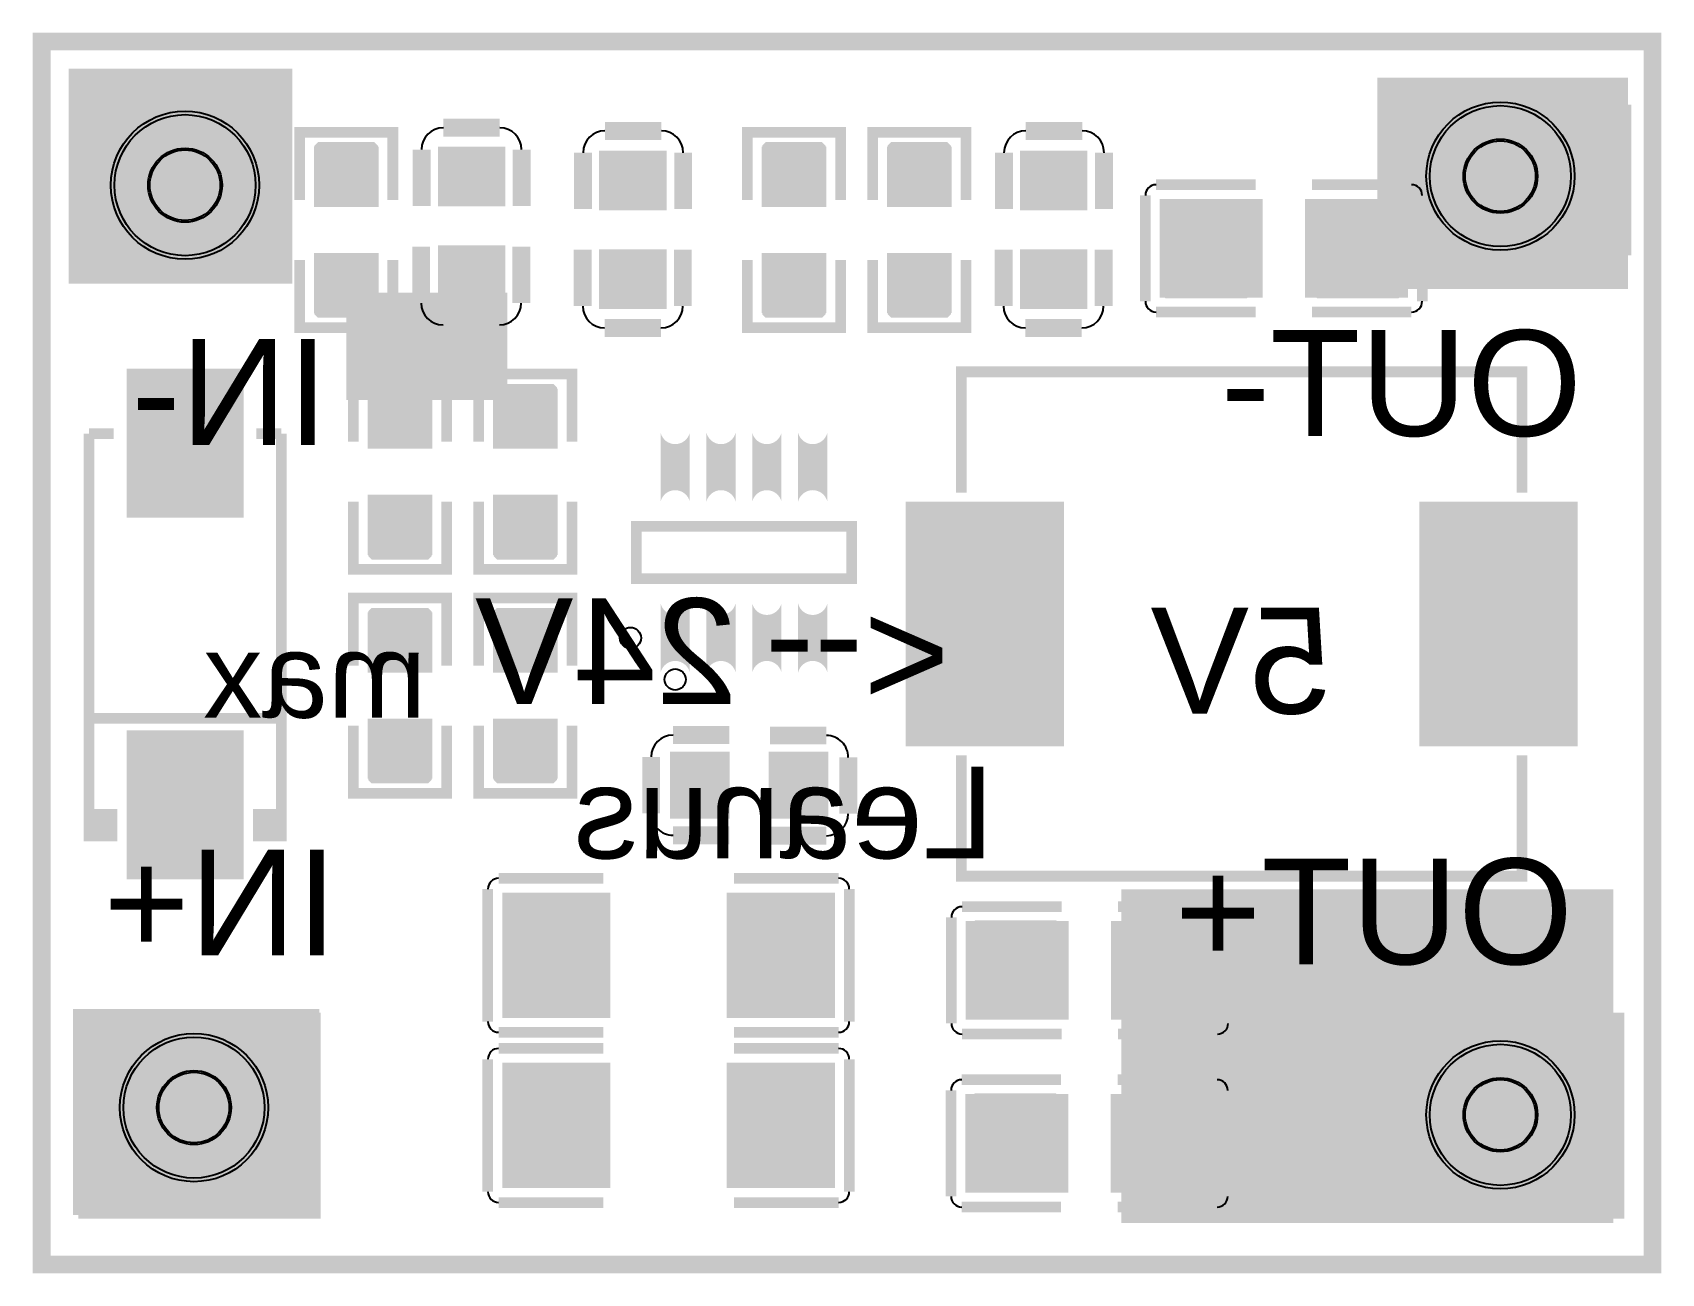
# Model space of a CAD drawing. Header units: millimetres. Extents: x -0.5 to 22.6, y -0.6 to 17.
import ezdxf

# ---------------------------------------------------------------- set-up
doc = ezdxf.new("R2010")
doc.units = ezdxf.units.MM
for name, color, linetype, true_color in [('BoardOutLine', 7, 'Continuous', 0xff00ff), ('BottomSolderMaskLayer', 7, 'Continuous', 0xaa00ff), ('Document', 7, 'Continuous', 0xffffff), ('Multi-Layer', 7, 'Continuous', 0xc0c0c0), ('TopLayer', 7, 'Continuous', 0xff0000), ('TopPasteMaskLayer', 7, 'Continuous', 0x808080), ('TopSilkLayer', 7, 'Continuous', 0xffcc00), ('TopSolderMaskLayer', 7, 'Continuous', 0x800080)]:
    doc.layers.add(name, color=color, linetype=linetype, true_color=true_color)
doc.styles.get("Standard").update_dxf_attribs({"font": 'arial.ttf'})

msp = doc.modelspace()

# ---------------------------------------------------------------- hatches: boundary and pattern name
at = {"layer": 'BottomLayer'}
for points in [[(14.931, 4.875), (21.907, 4.875), (21.907, 0.139), (14.931, 0.139), (14.931, 4.875)], [(0.063, 3.175), (3.556, 3.175), (3.556, 0.254), (0.063, 0.254), (0.063, 3.175)]]:
    msp.add_hatch(color=256, dxfattribs=at).paths.add_polyline_path(points)
at = {"layer": 'BottomSolderMaskLayer'}
for points in [[(0, 16.51), (3.175, 16.51), (3.175, 13.462), (0, 13.462), (0, 16.51)], [(18.56, 16.384), (22.119, 16.384), (22.119, 13.388), (18.56, 13.388), (18.56, 16.384)], [(19.256, 14.987, 1), (21.358, 14.987, 1)], [(0.6, 14.859, 1), (2.702, 14.859, 1)], [(0.136, 3.124), (3.576, 3.124), (3.576, 0.203), (0.136, 0.203), (0.136, 3.124)], [(18.382, 3.124), (22.065, 3.124), (22.065, 0.203), (18.382, 0.203), (18.382, 3.124)], [(0.727, 1.778, 1), (2.829, 1.778, 1)], [(19.256, 1.675, 1), (21.358, 1.675, 1)]]:
    msp.add_hatch(color=256, dxfattribs=at).paths.add_polyline_path(points)
at = {"layer": 'Document'}
for points in [[(1.748, 11.068), (1.554, 11.068), (1.554, 10.295), (1.748, 10.295)], [(2.295, 10.778), (1.007, 10.778), (1.007, 10.585), (2.295, 10.585)], [(1.748, 6.204), (1.554, 6.204), (1.554, 6.977), (1.748, 6.977)]]:
    msp.add_hatch(color=256, dxfattribs=at).paths.add_polyline_path(points)
at = {"layer": 'TopLayer'}
for points in [[(19.776, 16), (22.062, 16), (22.062, 13.968), (19.776, 13.968), (19.776, 16)], [(0.128, 15.872), (2.287, 15.872), (2.287, 13.84), (0.128, 13.84), (0.128, 15.872)], [(4.369, 14.574), (3.505, 14.574), (3.505, 15.38), (4.369, 15.38)], [(5.265, 14.583), (5.265, 15.383), (6.165, 15.383), (6.165, 14.583)], [(8.451, 15.324), (8.451, 14.524), (7.551, 14.524), (7.551, 15.324)], [(9.855, 14.574), (10.719, 14.574), (10.719, 15.38), (9.855, 15.38)], [(12.497, 14.574), (11.633, 14.574), (11.633, 15.38), (12.497, 15.38)], [(14.42, 15.324), (14.42, 14.524), (13.52, 14.524), (13.52, 15.324)], [(16.91, 14.638), (16.91, 13.288), (15.5, 13.288), (15.5, 14.638)], [(17.56, 14.638), (17.56, 13.288), (18.97, 13.288), (18.97, 14.638)], [(4.369, 13.874), (3.505, 13.874), (3.505, 13.068), (4.369, 13.068)], [(5.265, 13.183), (5.265, 13.983), (6.165, 13.983), (6.165, 13.183)], [(8.451, 13.924), (8.451, 13.124), (7.551, 13.124), (7.551, 13.924)], [(9.855, 13.874), (10.719, 13.874), (10.719, 13.068), (9.855, 13.068)], [(12.497, 13.874), (11.633, 13.874), (11.633, 13.068), (12.497, 13.068)], [(14.42, 13.924), (14.42, 13.124), (13.52, 13.124), (13.52, 13.924)], [(3.937, 13.335), (6.223, 13.335), (6.223, 11.811), (3.937, 11.811), (3.937, 13.335)], [(0.841, 12.225), (2.461, 12.225), (2.461, 10.178), (0.841, 10.178)], [(5.131, 11.145), (4.267, 11.145), (4.267, 11.951), (5.131, 11.951)], [(6.909, 11.145), (6.045, 11.145), (6.045, 11.951), (6.909, 11.951)], [(8.785, 11.289, -0.785398), (8.421, 11.289), (8.421, 10.431, -0.785398), (8.785, 10.431)], [(9.435, 11.289, -0.785398), (9.071, 11.289), (9.071, 10.431, -0.785398), (9.435, 10.431)], [(10.085, 11.289, -0.785398), (9.721, 11.289), (9.721, 10.431, -0.785398), (10.085, 10.431)], [(10.735, 11.289, -0.785398), (10.371, 11.289), (10.371, 10.431, -0.785398), (10.735, 10.431)], [(5.131, 10.445), (4.267, 10.445), (4.267, 9.639), (5.131, 9.639)], [(6.909, 10.445), (6.045, 10.445), (6.045, 9.639), (6.909, 9.639)], [(14.091, 10.346), (14.091, 6.926), (11.897, 6.926), (11.897, 10.346)], [(19.183, 10.346), (19.183, 6.926), (21.377, 6.926), (21.377, 10.346)], [(8.785, 8.867, -0.785398), (8.421, 8.867), (8.421, 8.009, -0.785398), (8.785, 8.009)], [(9.435, 8.867, -0.785398), (9.071, 8.867), (9.071, 8.009, -0.785398), (9.435, 8.009)], [(10.085, 8.867, -0.785398), (9.721, 8.867), (9.721, 8.009, -0.785398), (10.085, 8.009)], [(10.735, 8.867, -0.785398), (10.371, 8.867), (10.371, 8.009, -0.785398), (10.735, 8.009)], [(4.267, 7.97), (5.131, 7.97), (5.131, 8.776), (4.267, 8.776)], [(6.909, 7.97), (6.045, 7.97), (6.045, 8.776), (6.909, 8.776)], [(4.267, 7.27), (5.131, 7.27), (5.131, 6.464), (4.267, 6.464)], [(6.909, 7.27), (6.045, 7.27), (6.045, 6.464), (6.909, 6.464)], [(0.841, 5.047), (2.461, 5.047), (2.461, 7.094), (0.841, 7.094)], [(9.352, 5.9), (8.552, 5.9), (8.552, 6.8), (9.352, 6.8)], [(10.752, 5.9), (9.952, 5.9), (9.952, 6.8), (10.752, 6.8)], [(7.659, 4.801), (7.659, 3.073), (6.174, 3.073), (6.174, 4.801)], [(9.359, 4.801), (9.359, 3.073), (10.844, 3.073), (10.844, 4.801)], [(14.158, 3.048), (14.158, 4.398), (12.748, 4.398), (12.748, 3.048)], [(14.808, 3.048), (14.808, 4.398), (16.218, 4.398), (16.218, 3.048)], [(0.192, 2.88), (2.176, 2.88), (2.176, 0.64), (0.192, 0.64), (0.192, 2.88)], [(19.712, 2.688), (21.998, 2.688), (21.998, 0.656), (19.712, 0.656), (19.712, 2.688)], [(7.659, 2.388), (7.659, 0.66), (6.174, 0.66), (6.174, 2.388)], [(9.359, 2.388), (9.359, 0.66), (10.844, 0.66), (10.844, 2.388)], [(14.153, 0.595), (14.153, 1.945), (12.743, 1.945), (12.743, 0.595)], [(14.803, 0.595), (14.803, 1.945), (16.213, 1.945), (16.213, 0.595)]]:
    msp.add_hatch(color=256, dxfattribs=at).paths.add_polyline_path(points)
at = {"layer": 'TopPasteMaskLayer'}
for points in [[(3.487, 15.419), (3.487, 14.619), (3.537, 14.569), (3.765, 14.569), (3.765, 14.939), (4.095, 14.939), (4.095, 14.569), (4.337, 14.569), (4.387, 14.619), (4.387, 15.419), (4.337, 15.469), (3.537, 15.469)], [(5.265, 14.583), (5.265, 15.383), (6.165, 15.383), (6.165, 14.583)], [(8.451, 15.324), (8.451, 14.524), (7.551, 14.524), (7.551, 15.324)], [(10.687, 14.579), (10.459, 14.579), (10.459, 14.959), (10.129, 14.959), (10.129, 14.579), (9.887, 14.579), (9.837, 14.629), (9.837, 15.419), (9.887, 15.469), (10.687, 15.469), (10.737, 15.419), (10.737, 14.629)], [(11.615, 15.419), (11.615, 14.619), (11.665, 14.569), (11.893, 14.569), (11.893, 14.939), (12.223, 14.939), (12.223, 14.569), (12.465, 14.569), (12.515, 14.619), (12.515, 15.419), (12.465, 15.469), (11.665, 15.469)], [(14.42, 15.324), (14.42, 14.524), (13.52, 14.524), (13.52, 15.324)], [(16.76, 14.583), (16.76, 14.163), (16.315, 14.163), (16.315, 13.713), (16.755, 13.713), (16.76, 13.303), (16.71, 13.253), (15.56, 13.253), (15.51, 13.303), (15.51, 14.583), (15.56, 14.633), (16.71, 14.633)], [(18.91, 14.583), (18.91, 13.303), (18.86, 13.253), (17.71, 13.253), (17.66, 13.303), (17.655, 13.713), (18.105, 13.713), (18.105, 14.163), (17.665, 14.163), (17.66, 14.583), (17.71, 14.633), (18.86, 14.633)], [(3.537, 13.869), (3.765, 13.869), (3.765, 13.489), (4.095, 13.489), (4.095, 13.869), (4.337, 13.869), (4.387, 13.819), (4.387, 13.029), (4.337, 12.979), (3.537, 12.979), (3.487, 13.029), (3.487, 13.819)], [(5.265, 13.183), (5.265, 13.983), (6.165, 13.983), (6.165, 13.183)], [(8.451, 13.924), (8.451, 13.124), (7.551, 13.124), (7.551, 13.924)], [(10.737, 13.029), (10.737, 13.829), (10.687, 13.879), (10.459, 13.879), (10.459, 13.509), (10.129, 13.509), (10.129, 13.879), (9.887, 13.879), (9.837, 13.829), (9.837, 13.029), (9.887, 12.979), (10.687, 12.979)], [(11.665, 13.869), (11.893, 13.869), (11.893, 13.489), (12.223, 13.489), (12.223, 13.869), (12.465, 13.869), (12.515, 13.819), (12.515, 13.029), (12.465, 12.979), (11.665, 12.979), (11.615, 13.029), (11.615, 13.819)], [(14.42, 13.924), (14.42, 13.124), (13.52, 13.124), (13.52, 13.924)], [(0.841, 12.225), (2.461, 12.225), (2.461, 10.178), (0.841, 10.178)], [(4.249, 11.99), (4.249, 11.19), (4.299, 11.14), (4.527, 11.14), (4.527, 11.51), (4.857, 11.51), (4.857, 11.14), (5.099, 11.14), (5.149, 11.19), (5.149, 11.99), (5.099, 12.04), (4.299, 12.04)], [(6.027, 11.99), (6.027, 11.19), (6.077, 11.14), (6.305, 11.14), (6.305, 11.51), (6.635, 11.51), (6.635, 11.14), (6.877, 11.14), (6.927, 11.19), (6.927, 11.99), (6.877, 12.04), (6.077, 12.04)], [(8.785, 11.289, -0.785398), (8.421, 11.289), (8.421, 10.431, -0.785398), (8.785, 10.431)], [(9.435, 11.289, -0.785398), (9.071, 11.289), (9.071, 10.431, -0.785398), (9.435, 10.431)], [(10.085, 11.289, -0.785398), (9.721, 11.289), (9.721, 10.431, -0.785398), (10.085, 10.431)], [(10.735, 11.289, -0.785398), (10.371, 11.289), (10.371, 10.431, -0.785398), (10.735, 10.431)], [(4.299, 10.44), (4.527, 10.44), (4.527, 10.06), (4.857, 10.06), (4.857, 10.44), (5.099, 10.44), (5.149, 10.39), (5.149, 9.6), (5.099, 9.55), (4.299, 9.55), (4.249, 9.6), (4.249, 10.39)], [(6.077, 10.44), (6.305, 10.44), (6.305, 10.06), (6.635, 10.06), (6.635, 10.44), (6.877, 10.44), (6.927, 10.39), (6.927, 9.6), (6.877, 9.55), (6.077, 9.55), (6.027, 9.6), (6.027, 10.39)], [(14.091, 10.346), (14.091, 6.926), (11.897, 6.926), (11.897, 10.346)], [(19.183, 10.346), (19.183, 6.926), (21.377, 6.926), (21.377, 10.346)], [(5.099, 7.975), (4.871, 7.975), (4.871, 8.355), (4.541, 8.355), (4.541, 7.975), (4.299, 7.975), (4.249, 8.025), (4.249, 8.815), (4.299, 8.865), (5.099, 8.865), (5.149, 8.815), (5.149, 8.025)], [(6.027, 8.815), (6.027, 8.015), (6.077, 7.965), (6.305, 7.965), (6.305, 8.335), (6.635, 8.335), (6.635, 7.965), (6.877, 7.965), (6.927, 8.015), (6.927, 8.815), (6.877, 8.865), (6.077, 8.865)], [(8.785, 8.867, -0.785398), (8.421, 8.867), (8.421, 8.009, -0.785398), (8.785, 8.009)], [(9.435, 8.867, -0.785398), (9.071, 8.867), (9.071, 8.009, -0.785398), (9.435, 8.009)], [(10.085, 8.867, -0.785398), (9.721, 8.867), (9.721, 8.009, -0.785398), (10.085, 8.009)], [(10.735, 8.867, -0.785398), (10.371, 8.867), (10.371, 8.009, -0.785398), (10.735, 8.009)], [(5.149, 6.425), (5.149, 7.225), (5.099, 7.275), (4.871, 7.275), (4.871, 6.905), (4.541, 6.905), (4.541, 7.275), (4.299, 7.275), (4.249, 7.225), (4.249, 6.425), (4.299, 6.375), (5.099, 6.375)], [(6.077, 7.265), (6.305, 7.265), (6.305, 6.885), (6.635, 6.885), (6.635, 7.265), (6.877, 7.265), (6.927, 7.215), (6.927, 6.425), (6.877, 6.375), (6.077, 6.375), (6.027, 6.425), (6.027, 7.215)], [(0.841, 5.047), (2.461, 5.047), (2.461, 7.094), (0.841, 7.094)], [(9.352, 5.9), (8.552, 5.9), (8.552, 6.8), (9.352, 6.8)], [(10.752, 5.9), (9.952, 5.9), (9.952, 6.8), (10.752, 6.8)], [(7.659, 4.701), (7.659, 4.331), (7.559, 4.231), (7.254, 4.231), (7.154, 4.131), (7.154, 3.743), (7.254, 3.643), (7.559, 3.643), (7.659, 3.543), (7.659, 3.173), (7.559, 3.073), (6.274, 3.073), (6.174, 3.173), (6.174, 4.701), (6.274, 4.801), (7.559, 4.801)], [(9.359, 4.701), (9.359, 4.331), (9.459, 4.231), (9.764, 4.231), (9.864, 4.131), (9.864, 3.743), (9.764, 3.643), (9.459, 3.643), (9.359, 3.543), (9.359, 3.173), (9.459, 3.073), (10.744, 3.073), (10.844, 3.173), (10.844, 4.701), (10.744, 4.801), (9.459, 4.801)], [(12.808, 3.103), (12.808, 4.383), (12.858, 4.433), (14.008, 4.433), (14.058, 4.383), (14.063, 3.973), (13.613, 3.973), (13.613, 3.523), (14.053, 3.523), (14.058, 3.103), (14.008, 3.053), (12.858, 3.053)], [(14.958, 3.103), (14.958, 3.523), (15.403, 3.523), (15.403, 3.973), (14.963, 3.973), (14.958, 4.383), (15.008, 4.433), (16.158, 4.433), (16.208, 4.383), (16.208, 3.103), (16.158, 3.053), (15.008, 3.053)], [(7.659, 2.288), (7.659, 1.918), (7.559, 1.818), (7.254, 1.818), (7.154, 1.718), (7.154, 1.33), (7.254, 1.23), (7.559, 1.23), (7.659, 1.13), (7.659, 0.76), (7.559, 0.66), (6.274, 0.66), (6.174, 0.76), (6.174, 2.288), (6.274, 2.388), (7.559, 2.388)], [(9.359, 2.288), (9.359, 1.918), (9.459, 1.818), (9.764, 1.818), (9.864, 1.718), (9.864, 1.33), (9.764, 1.23), (9.459, 1.23), (9.359, 1.13), (9.359, 0.76), (9.459, 0.66), (10.744, 0.66), (10.844, 0.76), (10.844, 2.288), (10.744, 2.388), (9.459, 2.388)], [(12.803, 0.65), (12.803, 1.93), (12.853, 1.98), (14.003, 1.98), (14.053, 1.93), (14.058, 1.52), (13.608, 1.52), (13.608, 1.07), (14.048, 1.07), (14.053, 0.65), (14.003, 0.6), (12.853, 0.6)], [(14.953, 0.65), (14.953, 1.07), (15.398, 1.07), (15.398, 1.52), (14.958, 1.52), (14.953, 1.93), (15.003, 1.98), (16.153, 1.98), (16.203, 1.93), (16.203, 0.65), (16.153, 0.6), (15.003, 0.6)]]:
    msp.add_hatch(color=256, dxfattribs=at).paths.add_polyline_path(points)
at = {"layer": 'TopSilkLayer'}
for points in [[(0.211, 6.011), (0.689, 6.011), (0.689, 5.554), (0.211, 5.554)], [(3.091, 6.011), (2.613, 6.011), (2.613, 5.554), (3.091, 5.554)]]:
    msp.add_hatch(color=256, dxfattribs=at).paths.add_polyline_path(points)
at = {"layer": 'TopSolderMaskLayer'}
for points in [[(19.256, 14.987, 1), (21.358, 14.987, 1)], [(19.776, 16), (22.164, 16), (22.164, 13.866), (19.776, 13.866), (19.776, 16)], [(0.128, 15.872), (2.389, 15.872), (2.389, 13.738), (0.128, 13.738), (0.128, 15.872)], [(0.6, 14.859, 1), (2.702, 14.859, 1)], [(4.396, 14.55), (3.478, 14.55), (3.478, 15.404), (4.396, 15.404)], [(5.237, 14.561), (5.237, 15.406), (6.194, 15.406), (6.194, 14.561)], [(8.48, 15.347), (8.48, 14.501), (7.522, 14.501), (7.522, 15.347)], [(9.828, 14.55), (10.746, 14.55), (10.746, 15.404), (9.828, 15.404)], [(12.524, 14.55), (11.606, 14.55), (11.606, 15.404), (12.524, 15.404)], [(14.449, 15.347), (14.449, 14.501), (13.491, 14.501), (13.491, 15.347)], [(16.936, 14.664), (16.936, 13.263), (15.475, 13.263), (15.475, 14.664)], [(17.535, 14.664), (17.535, 13.263), (18.996, 13.263), (18.996, 14.664)], [(4.396, 13.898), (3.478, 13.898), (3.478, 13.044), (4.396, 13.044)], [(5.237, 13.161), (5.237, 14.006), (6.194, 14.006), (6.194, 13.161)], [(8.48, 13.947), (8.48, 13.101), (7.522, 13.101), (7.522, 13.947)], [(9.828, 13.898), (10.746, 13.898), (10.746, 13.044), (9.828, 13.044)], [(12.524, 13.898), (11.606, 13.898), (11.606, 13.044), (12.524, 13.044)], [(14.449, 13.947), (14.449, 13.101), (13.491, 13.101), (13.491, 13.947)], [(0.821, 12.257), (2.481, 12.257), (2.481, 10.146), (0.821, 10.146)], [(5.158, 11.121), (4.24, 11.121), (4.24, 11.975), (5.158, 11.975)], [(6.936, 11.121), (6.018, 11.121), (6.018, 11.975), (6.936, 11.975)], [(8.81, 11.349, -0.785398), (8.396, 11.349), (8.396, 10.371, -0.785398), (8.81, 10.371)], [(9.46, 11.349, -0.785398), (9.046, 11.349), (9.046, 10.371, -0.785398), (9.46, 10.371)], [(10.11, 11.349, -0.785398), (9.696, 11.349), (9.696, 10.371, -0.785398), (10.11, 10.371)], [(10.761, 11.349, -0.785398), (10.346, 11.349), (10.346, 10.371, -0.785398), (10.761, 10.371)], [(5.158, 10.469), (4.24, 10.469), (4.24, 9.615), (5.158, 9.615)], [(6.936, 10.469), (6.018, 10.469), (6.018, 9.615), (6.936, 9.615)], [(14.116, 10.371), (14.116, 6.901), (11.872, 6.901), (11.872, 10.371)], [(19.158, 10.371), (19.158, 6.901), (21.402, 6.901), (21.402, 10.371)], [(4.24, 7.946), (5.158, 7.946), (5.158, 8.8), (4.24, 8.8)], [(6.936, 7.946), (6.018, 7.946), (6.018, 8.8), (6.936, 8.8)], [(8.81, 8.927, -0.785398), (8.396, 8.927), (8.396, 7.949, -0.785398), (8.81, 7.949)], [(9.46, 8.927, -0.785398), (9.046, 8.927), (9.046, 7.949, -0.785398), (9.46, 7.949)], [(10.11, 8.927, -0.785398), (9.696, 8.927), (9.696, 7.949, -0.785398), (10.11, 7.949)], [(10.761, 8.927, -0.785398), (10.346, 8.927), (10.346, 7.949, -0.785398), (10.761, 7.949)], [(4.24, 7.294), (5.158, 7.294), (5.158, 6.44), (4.24, 6.44)], [(6.936, 7.294), (6.018, 7.294), (6.018, 6.44), (6.936, 6.44)], [(0.821, 5.015), (2.481, 5.015), (2.481, 7.126), (0.821, 7.126)], [(9.377, 5.875), (8.527, 5.875), (8.527, 6.825), (9.377, 6.825)], [(10.777, 5.875), (9.927, 5.875), (9.927, 6.825), (10.777, 6.825)], [(7.684, 4.826), (7.684, 3.048), (6.149, 3.048), (6.149, 4.826)], [(9.334, 4.826), (9.334, 3.048), (10.869, 3.048), (10.869, 4.826)], [(14.184, 3.023), (14.184, 4.424), (12.723, 4.424), (12.723, 3.023)], [(14.783, 3.023), (14.783, 4.424), (16.244, 4.424), (16.244, 3.023)], [(0.192, 2.816), (2.322, 2.816), (2.322, 0.704), (0.192, 0.704), (0.192, 2.816)], [(0.727, 1.778, 1), (2.829, 1.778, 1)], [(19.256, 1.675, 1), (21.358, 1.675, 1)], [(19.648, 2.688), (22.036, 2.688), (22.036, 0.554), (19.648, 0.554), (19.648, 2.688)], [(7.684, 2.413), (7.684, 0.635), (6.149, 0.635), (6.149, 2.413)], [(9.334, 2.413), (9.334, 0.635), (10.869, 0.635), (10.869, 2.413)], [(14.178, 0.57), (14.178, 1.97), (12.718, 1.97), (12.718, 0.57)], [(14.778, 0.57), (14.778, 1.97), (16.238, 1.97), (16.238, 0.57)]]:
    msp.add_hatch(color=256, dxfattribs=at).paths.add_polyline_path(points)

# ---------------------------------------------------------------- linework, layer by layer
at = {"layer": 'BoardOutLine', "const_width": 0.254}
msp.add_lwpolyline([(-0.384, 16.896), (-0.127, 16.896), (22.464, 16.896), (22.464, -0.447), (-0.384, -0.447), (-0.384, 16.764), (-0.384, 16.896)], close=True, dxfattribs=at)
at = {"layer": 'BottomSolderMaskLayer'}
for centre, radius in [((20.307, 14.987), 1.051), ((1.651, 14.859), 1.051), ((20.307, 14.987), 0.525), ((1.651, 14.859), 0.525), ((1.778, 1.778), 1.051), ((20.307, 1.675), 1.051), ((1.778, 1.778), 0.525), ((20.307, 1.675), 0.525)]:
    msp.add_circle(centre, radius, dxfattribs=at)
at = {"layer": 'Document'}
msp.add_circle((8.603, 7.849), 0.15, dxfattribs=at)
at = {"layer": 'Multi-Layer'}
for centre, radius in [((20.307, 14.987), 1), ((1.651, 14.859), 1), ((20.307, 14.987), 0.5), ((1.651, 14.859), 0.5), ((1.778, 1.778), 1), ((20.307, 1.675), 1), ((1.778, 1.778), 0.5), ((20.307, 1.675), 0.5)]:
    msp.add_circle(centre, radius, dxfattribs=at)
at = {"layer": 'TopSilkLayer'}
for points, const_width in [([(5.315, 15.673), (6.115, 15.673)], 0.254), ([(8.407, 15.629), (7.607, 15.629)], 0.254), ([(14.376, 15.629), (13.576, 15.629)], 0.254), ([(4.598, 14.65), (4.598, 15.609), (3.276, 15.609), (3.276, 14.65)], 0.152), ([(5.006, 14.563), (5.006, 15.363)], 0.254), ([(6.425, 14.563), (6.425, 15.363)], 0.254), ([(9.626, 14.65), (9.626, 15.609), (10.948, 15.609), (10.948, 14.65)], 0.152), ([(12.726, 14.65), (12.726, 15.609), (11.404, 15.609), (11.404, 14.65)], 0.152), ([(7.297, 14.52), (7.297, 15.32)], 0.254), ([(8.716, 14.52), (8.716, 15.32)], 0.254), ([(13.266, 14.52), (13.266, 15.32)], 0.254), ([(14.685, 14.52), (14.685, 15.32)], 0.254), ([(15.272, 14.714), (15.272, 13.212)], 0.152), ([(16.834, 14.867), (15.424, 14.867)], 0.152), ([(17.636, 14.867), (19.046, 14.867)], 0.152), ([(19.199, 14.714), (19.199, 13.212)], 0.152), ([(5, 13.988), (5, 13.188)], 0.254), ([(6.419, 13.988), (6.419, 13.188)], 0.254), ([(4.598, 13.798), (4.598, 12.839), (3.276, 12.839), (3.276, 13.798)], 0.152), ([(7.291, 13.944), (7.291, 13.144)], 0.254), ([(8.711, 13.944), (8.711, 13.144)], 0.254), ([(9.626, 13.798), (9.626, 12.839), (10.948, 12.839), (10.948, 13.798)], 0.152), ([(12.726, 13.798), (12.726, 12.839), (11.404, 12.839), (11.404, 13.798)], 0.152), ([(13.26, 13.944), (13.26, 13.144)], 0.254), ([(14.68, 13.944), (14.68, 13.144)], 0.254), ([(5.31, 12.878), (6.109, 12.878)], 0.254), ([(8.401, 12.834), (7.601, 12.834)], 0.254), ([(14.37, 12.834), (13.57, 12.834)], 0.254), ([(15.424, 13.06), (16.834, 13.06)], 0.152), ([(19.046, 13.06), (17.636, 13.06)], 0.152), ([(5.36, 11.221), (5.36, 12.18), (4.038, 12.18), (4.038, 11.221)], 0.152), ([(7.138, 11.221), (7.138, 12.18), (5.816, 12.18), (5.816, 11.221)], 0.152), ([(20.613, 10.498), (20.613, 12.212), (12.661, 12.212), (12.661, 10.498)], 0.152), ([(0.287, 5.935), (0.287, 11.337)], 0.152), ([(0.287, 11.337), (0.638, 11.337)], 0.152), ([(3.015, 11.337), (2.664, 11.337)], 0.152), ([(3.015, 5.935), (3.015, 11.337)], 0.152), ([(5.36, 10.369), (5.36, 9.41), (4.038, 9.41), (4.038, 10.369)], 0.152), ([(7.138, 10.369), (7.138, 9.41), (5.816, 9.41), (5.816, 10.369)], 0.152), ([(4.038, 8.046), (4.038, 9.005), (5.36, 9.005), (5.36, 8.046)], 0.152), ([(7.138, 8.046), (7.138, 9.005), (5.816, 9.005), (5.816, 8.046)], 0.152), ([(0.287, 7.297), (3.015, 7.297)], 0.152), ([(4.038, 7.194), (4.038, 6.235), (5.36, 6.235), (5.36, 7.194)], 0.152), ([(7.138, 7.194), (7.138, 6.235), (5.816, 6.235), (5.816, 7.194)], 0.152), ([(9.372, 7.06), (8.572, 7.06)], 0.254), ([(9.948, 7.054), (10.748, 7.054)], 0.254), ([(8.262, 5.95), (8.262, 6.75)], 0.254), ([(11.057, 5.944), (11.057, 6.744)], 0.254), ([(20.613, 6.774), (20.613, 5.06), (12.661, 5.06), (12.661, 6.774)], 0.152), ([(9.372, 5.64), (8.572, 5.64)], 0.254), ([(9.948, 5.635), (10.748, 5.635)], 0.254), ([(7.583, 5.03), (6.098, 5.03)], 0.152), ([(9.435, 5.03), (10.92, 5.03)], 0.152), ([(5.945, 4.877), (5.945, 2.997)], 0.152), ([(11.073, 4.877), (11.073, 2.997)], 0.152), ([(12.672, 4.627), (14.082, 4.627)], 0.152), ([(16.294, 4.627), (14.884, 4.627)], 0.152), ([(12.52, 2.972), (12.52, 4.474)], 0.152), ([(16.447, 2.972), (16.447, 4.474)], 0.152), ([(6.098, 2.844), (7.583, 2.844)], 0.152), ([(10.92, 2.844), (9.435, 2.844)], 0.152), ([(14.082, 2.82), (12.672, 2.82)], 0.152), ([(14.884, 2.82), (16.294, 2.82)], 0.152), ([(7.583, 2.617), (6.098, 2.617)], 0.152), ([(9.435, 2.617), (10.92, 2.617)], 0.152), ([(5.945, 2.464), (5.945, 0.584)], 0.152), ([(11.073, 2.464), (11.073, 0.584)], 0.152), ([(12.514, 0.519), (12.514, 2.021)], 0.152), ([(12.667, 2.174), (14.077, 2.174)], 0.152), ([(16.289, 2.174), (14.879, 2.174)], 0.152), ([(16.442, 0.519), (16.442, 2.021)], 0.152), ([(6.098, 0.431), (7.583, 0.431)], 0.152), ([(10.92, 0.431), (9.435, 0.431)], 0.152), ([(14.077, 0.366), (12.667, 0.366)], 0.152), ([(14.879, 0.366), (16.289, 0.366)], 0.152)]:
    msp.add_lwpolyline(points, dxfattribs=dict(at, const_width=const_width))
at = {"layer": 'TopSilkLayer', "const_width": 0.152}
msp.add_lwpolyline([(8.052, 9.278), (8.052, 10.02), (11.104, 10.02), (11.104, 9.278), (8.052, 9.278)], close=True, dxfattribs=at)
at = {"layer": 'TopSilkLayer'}
msp.add_circle((7.969, 8.438), 0.15, dxfattribs=at)
for centre, radius, start, end in [((5.315, 15.363), 0.31, 90, 180), ((6.115, 15.363), 0.31, 0, 90), ((7.607, 15.32), 0.31, 90, 180), ((8.407, 15.32), 0.31, 0, 90), ((13.576, 15.32), 0.31, 90, 180), ((14.376, 15.32), 0.31, 0, 90), ((15.424, 14.714), 0.152, 90, 180), ((19.046, 14.714), 0.152, 0, 90), ((5.31, 13.188), 0.31, 180, 270), ((6.11, 13.188), 0.31, 270, 0), ((15.424, 13.212), 0.152, 180, 270), ((19.046, 13.212), 0.152, 270, 0), ((7.601, 13.144), 0.31, 180, 270), ((8.401, 13.144), 0.31, 270, 0), ((13.57, 13.144), 0.31, 180, 270), ((14.37, 13.144), 0.31, 270, 0), ((8.572, 6.75), 0.31, 90, 180), ((10.748, 6.744), 0.31, 359.9953, 90), ((8.572, 5.95), 0.31, 179.9953, 270), ((10.748, 5.944), 0.31, 270, 0), ((6.098, 4.877), 0.152, 90, 180), ((10.92, 4.877), 0.152, 0, 90), ((12.672, 4.474), 0.152, 90, 180), ((16.294, 4.474), 0.152, 0, 90), ((6.098, 2.997), 0.152, 180, 270), ((10.92, 2.997), 0.152, 270, 0), ((12.672, 2.972), 0.152, 180, 270), ((16.294, 2.972), 0.152, 270, 360), ((6.098, 2.464), 0.152, 90, 180), ((10.92, 2.464), 0.152, 0, 90), ((12.667, 2.021), 0.152, 90, 180), ((16.289, 2.021), 0.152, 0, 90), ((6.098, 0.584), 0.152, 180, 270), ((10.92, 0.584), 0.152, 270, 0), ((12.667, 0.519), 0.152, 180, 270), ((16.289, 0.519), 0.152, 270, 360)]:
    msp.add_arc(centre, radius, start, end, dxfattribs=at)
at = {"layer": 'TopSolderMaskLayer'}
for centre, radius in [((20.307, 14.987), 1.051), ((1.651, 14.859), 1.051), ((20.307, 14.987), 0.525), ((1.651, 14.859), 0.525), ((1.778, 1.778), 1.051), ((20.307, 1.675), 1.051), ((1.778, 1.778), 0.525), ((20.307, 1.675), 0.525)]:
    msp.add_circle(centre, radius, dxfattribs=at)

# ---------------------------------------------------------------- texts
at = {"layer": 'BottomSilkLayer', "text_generation_flag": 2}
for s, height, p in [('OUT-', 1.5, (21.463, 11.303)), ('IN-', 1.5, (3.683, 11.176)), ('24V', 1.5, (9.491, 7.499)), ('5V', 1.5, (17.907, 7.366)), ('max', 1.2, (5.075, 7.307)), ('Leanus', 1.3, (13.12, 5.312)), ('IN+', 1.5, (3.81, 3.937)), ('OUT+', 1.5, (21.336, 3.81))]:
    msp.add_text(s, height=height, dxfattribs=at).set_placement(p)
msp.add_text('-->', height=1.5, rotation=180, dxfattribs=at).set_placement((9.875, 8.907))

doc.saveas('drawing.dxf')
